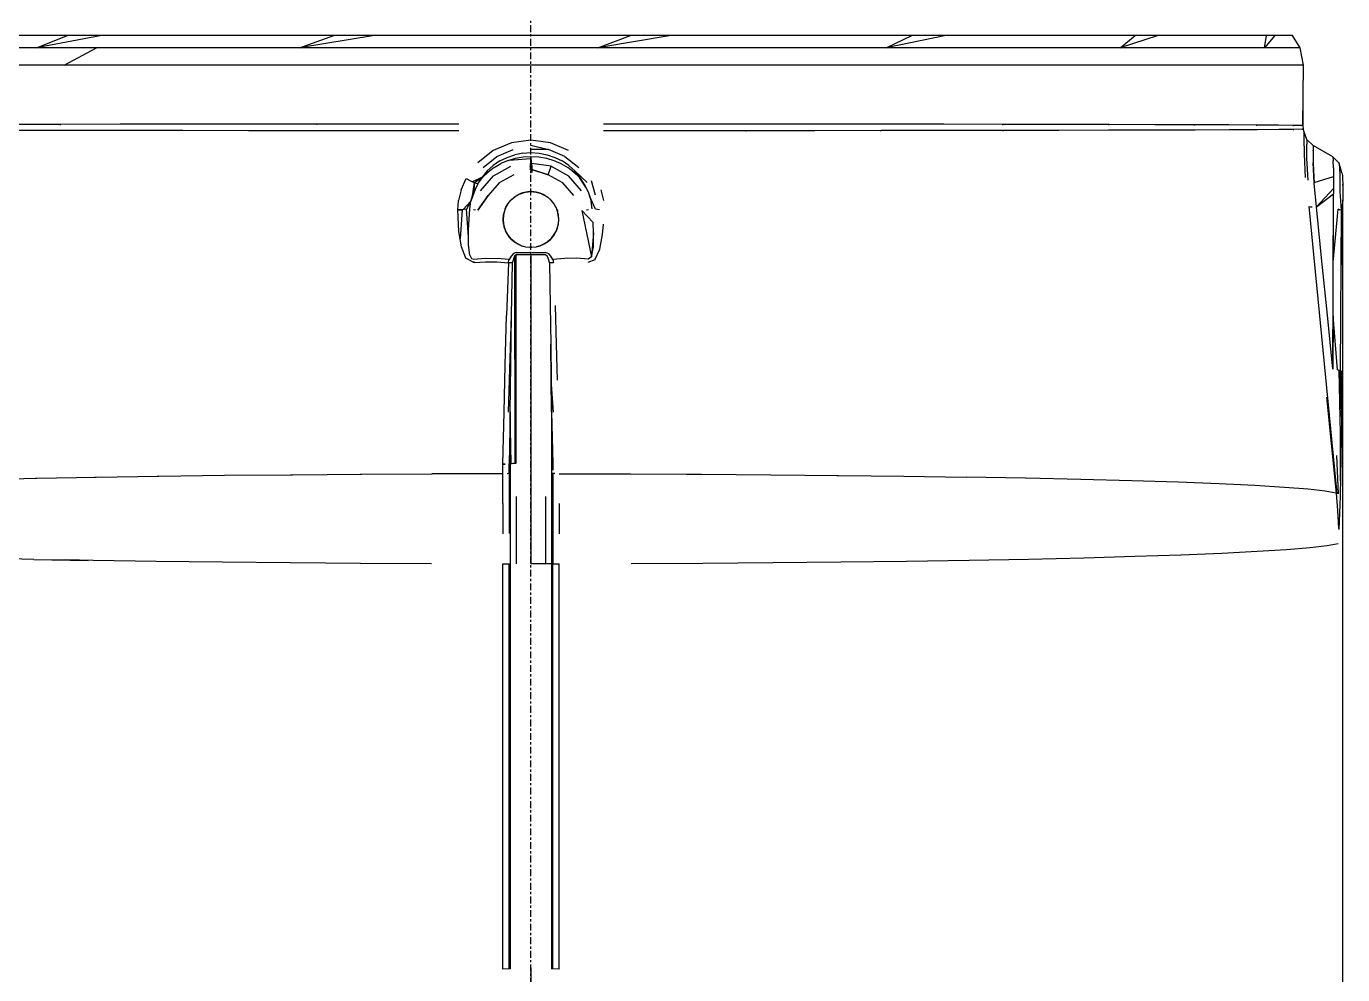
# Model space of a CAD drawing. Header units: millimetres. Extents: x -57554 to 16546, y 2142 to 98430.
# Drawn here: x -45889 to -45317, y 65658 to 66070 of the extents above; entities that cross this region are included whole.
import ezdxf

# ---------------------------------------------------------------- set-up
doc = ezdxf.new("R2010")
doc.units = ezdxf.units.MM
doc.linetypes.add('DXK_LINE_DOT3', pattern=[5.9187, 2.979, -0.9799, 0.9799, -0.9799])

msp = doc.modelspace()

# ---------------------------------------------------------------- linework, layer by layer
at = {"color": 1, "linetype": 'DXK_LINE_DOT3'}
msp.add_line((-45669.52, 61587.05), (-45669.52, 74087.05), dxfattribs=at)
at = {"color": 2, "linetype": 'Continuous'}
for p, q in [((-45338.32, 66066.05), (-46000.72, 66066.05)), ((-45856.16, 66066.05), (-45884.55, 66060.71)), ((-45884.55, 66060.71), (-45871.14, 66066.05)), ((-45737.58, 66066.05), (-45770.14, 66060.71)), ((-45770.14, 66060.71), (-45755.24, 66066.05)), ((-45608.62, 66066.05), (-45640.41, 66060.71)), ((-45640.41, 66060.71), (-45626.29, 66066.05)), ((-45488.94, 66066.05), (-45515.11, 66060.71)), ((-45515.11, 66060.71), (-45503.92, 66066.05)), ((-45396.75, 66066.05), (-45413.32, 66060.71)), ((-45413.32, 66060.71), (-45406.76, 66066.05)), ((-45346.09, 66066.05), (-45350.53, 66060.71)), ((-45350.53, 66060.71), (-45349.6, 66066.05)), ((-45335.06, 66060.71), (-45338.32, 66066.05)), ((-45335.06, 66060.71), (-46003.97, 66060.71)), ((-45872.53, 66053.05), (-45858.4, 66060.71)), ((-45333.55, 66053.05), (-45335.06, 66060.71)), ((-45333.55, 66053.05), (-46005.49, 66053.05)), ((-45333.82, 66026.8), (-45333.55, 66053.05)), ((-45333.64, 66026.78), (-45333.7, 66038.2)), ((-45873.97, 66027.39), (-45897.97, 66027.34)), ((-45874.46, 66027.39), (-45873.97, 66027.39)), ((-45848.2, 66027.43), (-45873.97, 66027.39)), ((-45820.86, 66027.46), (-45848.2, 66027.43)), ((-45792.21, 66027.49), (-45821.26, 66027.46)), ((-45762.49, 66027.51), (-45792.21, 66027.49)), ((-45762.74, 66027.51), (-45762.49, 66027.51)), ((-45731.95, 66027.53), (-45762.49, 66027.51)), ((-45700.87, 66027.54), (-45731.95, 66027.53)), ((-45606.78, 66027.53), (-45638.02, 66027.53)), ((-45576.06, 66027.5), (-45606.78, 66027.53)), ((-45546.18, 66027.49), (-45576.28, 66027.51)), ((-45517.41, 66027.46), (-45546.18, 66027.49)), ((-45489.97, 66027.42), (-45517.77, 66027.46)), ((-45464.11, 66027.38), (-45489.97, 66027.42)), ((-45464.56, 66027.38), (-45464.11, 66027.38)), ((-45440.08, 66027.34), (-45464.11, 66027.38)), ((-45418.06, 66027.29), (-45440.08, 66027.34)), ((-45874.12, 66024.74), (-45898.12, 66024.78)), ((-45874.12, 66024.74), (-45874.6, 66024.74)), ((-45848.33, 66024.7), (-45874.12, 66024.74)), ((-45820.98, 66024.67), (-45848.33, 66024.7)), ((-45820.98, 66024.67), (-45821.38, 66024.67)), ((-45792.3, 66024.64), (-45820.98, 66024.67)), ((-45762.56, 66024.62), (-45792.3, 66024.64)), ((-45732, 66024.61), (-45762.82, 66024.62)), ((-45700.9, 66024.6), (-45732, 66024.61)), ((-45606.72, 66024.61), (-45637.99, 66024.59)), ((-45575.99, 66024.62), (-45606.72, 66024.61)), ((-45576.21, 66024.62), (-45575.99, 66024.62)), ((-45546.08, 66024.64), (-45575.99, 66024.62)), ((-45517.29, 66024.67), (-45546.08, 66024.64)), ((-45517.65, 66024.67), (-45517.29, 66024.67)), ((-45489.84, 66024.7), (-45517.29, 66024.67)), ((-45463.97, 66024.74), (-45489.84, 66024.7)), ((-45464.42, 66024.74), (-45463.97, 66024.74)), ((-45439.93, 66024.78), (-45463.97, 66024.74)), ((-45417.91, 66024.83), (-45439.93, 66024.78)), ((-45418.55, 66027.29), (-45418.06, 66027.29)), ((-45417.91, 66024.83), (-45418.4, 66024.83)), ((-45398.25, 66027.23), (-45418.06, 66027.29)), ((-45398.1, 66024.88), (-45417.91, 66024.83)), ((-45380.83, 66027.18), (-45398.25, 66027.23)), ((-45380.69, 66024.93), (-45398.1, 66024.88)), ((-45381.32, 66027.18), (-45380.83, 66027.18)), ((-45380.69, 66024.93), (-45381.18, 66024.93)), ((-45365.96, 66027.12), (-45380.83, 66027.18)), ((-45365.83, 66024.99), (-45380.69, 66024.93)), ((-45353.78, 66027.05), (-45365.96, 66027.12)), ((-45353.65, 66025.05), (-45365.83, 66024.99)), ((-45354.2, 66027.05), (-45353.78, 66027.05)), ((-45353.65, 66025.05), (-45354.08, 66025.05)), ((-45344.39, 66026.99), (-45353.78, 66027.05)), ((-45344.27, 66025.12), (-45353.65, 66025.05)), ((-45337.87, 66026.91), (-45344.39, 66026.99)), ((-45337.77, 66025.19), (-45344.27, 66025.12)), ((-45338.13, 66026.92), (-45337.87, 66026.91)), ((-45338.03, 66025.18), (-45337.77, 66025.19)), ((-45334.27, 66026.85), (-45337.87, 66026.91)), ((-45334.19, 66025.26), (-45337.77, 66025.19)), ((-45334.27, 66026.85), (-45333.67, 66026.78)), ((-45333.82, 66026.8), (-45334.27, 66026.85)), ((-45334.19, 66025.26), (-45333.6, 66025.31)), ((-45334.19, 66025.26), (-45333.86, 66025.29)), ((-45333.57, 66025.32), (-45333.86, 66025.29)), ((-45333.64, 66026.78), (-45333.82, 66026.8)), ((-45333.57, 66025.32), (-45333.64, 66026.78)), ((-45333.35, 66024.36), (-45333.57, 66025.32)), ((-45333.35, 66024.36), (-45333.37, 66021.48)), ((-45332.11, 66020.84), (-45333.35, 66024.36)), ((-45685.91, 66016.02), (-45692.64, 66010.73)), ((-45678, 66019.34), (-45685.91, 66016.02)), ((-45684.31, 66013.44), (-45677.19, 66016.44)), ((-45669.52, 66020.48), (-45678, 66019.34)), ((-45661.02, 66019.34), (-45669.52, 66020.48)), ((-45669.52, 66018.35), (-45661.84, 66016.44)), ((-45661.84, 66016.44), (-45669.52, 66016.51)), ((-45654.72, 66013.44), (-45661.84, 66016.44)), ((-45653.13, 66016.02), (-45661.02, 66019.34)), ((-45333.37, 66021.48), (-45333.25, 66014.47)), ((-45332.11, 66020.84), (-45332.14, 66018.78)), ((-45332.06, 66012.65), (-45332.14, 66018.78)), ((-45329.39, 66018.24), (-45332.11, 66020.84)), ((-45329.39, 66018.24), (-45329.42, 66015.9)), ((-45329.41, 66015.89), (-45329.42, 66016.16)), ((-45329.42, 66015.9), (-45329.32, 66010.16)), ((-45320.85, 66013.28), (-45329.39, 66018.24)), ((-45690.36, 66008.65), (-45684.31, 66013.44)), ((-45683.03, 66011.47), (-45685.94, 66009.49)), ((-45685.48, 66008.66), (-45682.57, 66010.38)), ((-45683.03, 66011.47), (-45679.88, 66013.04)), ((-45679.48, 66011.73), (-45682.57, 66010.38)), ((-45682.57, 66010.38), (-45682.51, 66010.41)), ((-45679.88, 66013.04), (-45676.53, 66014.19)), ((-45679.48, 66011.73), (-45676.23, 66012.69)), ((-45679.02, 66011.86), (-45669.6, 66012.57)), ((-45673.05, 66014.89), (-45676.53, 66014.19)), ((-45676.23, 66012.69), (-45672.9, 66013.24)), ((-45673.05, 66014.89), (-45669.52, 66015.12)), ((-45672.9, 66013.24), (-45669.52, 66013.37)), ((-45672.9, 66013.24), (-45669.52, 66013.37)), ((-45669.76, 66010.44), (-45669.83, 66009.18)), ((-45669.68, 66011.58), (-45669.76, 66010.44)), ((-45669.52, 66008.51), (-45669.76, 66010.44)), ((-45669.6, 66012.57), (-45669.68, 66011.58)), ((-45669.68, 66011.58), (-45669.52, 66008.51)), ((-45669.52, 66013.37), (-45669.6, 66012.57)), ((-45669.52, 66013.37), (-45669.6, 66012.57)), ((-45669.52, 66015.12), (-45665.98, 66014.88)), ((-45669.52, 66008.51), (-45669.52, 66013.37)), ((-45669.43, 66012.57), (-45669.52, 66013.37)), ((-45669.52, 66013.37), (-45666.14, 66013.24)), ((-45669.52, 66008.51), (-45669.35, 66011.58)), ((-45669.52, 66008.51), (-45669.27, 66010.44)), ((-45669.35, 66011.58), (-45669.43, 66012.57)), ((-45669.27, 66010.44), (-45669.35, 66011.58)), ((-45660.76, 66009.18), (-45669.27, 66010.44)), ((-45669.27, 66010.44), (-45669.21, 66009.18)), ((-45666.14, 66013.24), (-45662.8, 66012.69)), ((-45665.98, 66014.88), (-45662.5, 66014.19)), ((-45662.8, 66012.69), (-45659.56, 66011.73)), ((-45662.5, 66014.19), (-45659.15, 66013.04)), ((-45660.01, 66011.86), (-45659.56, 66011.73)), ((-45659.56, 66011.73), (-45656.46, 66010.38)), ((-45659.15, 66013.04), (-45656, 66011.47)), ((-45656.46, 66010.38), (-45653.55, 66008.66)), ((-45653.1, 66009.49), (-45656, 66011.47)), ((-45654.72, 66013.44), (-45648.67, 66008.65)), ((-45333.25, 66014.47), (-45332.78, 66004.25)), ((-45331.59, 66003.13), (-45332.06, 66012.65)), ((-45329.33, 66010.76), (-45329.32, 66010.16)), ((-45328.88, 66002.07), (-45329.32, 66010.6)), ((-45329.32, 66010.16), (-45328.86, 66001.75)), ((-45318.03, 66010.47), (-45320.85, 66013.28)), ((-45320.85, 66013.28), (-45320.65, 66011.58)), ((-45320.56, 66008.46), (-45320.65, 66011.58)), ((-45316.86, 66006.36), (-45318.03, 66010.47)), ((-45317.71, 66008.99), (-45318.03, 66010.47)), ((-45690.79, 66004.49), (-45694.9, 66002.45)), ((-45694.02, 66002.06), (-45690.79, 66004.49)), ((-45692.64, 66001.56), (-45690.79, 66004.49)), ((-45691.48, 65998.52), (-45685.83, 66005.04)), ((-45688.53, 66007.16), (-45690.79, 66004.49)), ((-45690.56, 66004.22), (-45688.16, 66006.6)), ((-45688.53, 66007.16), (-45685.94, 66009.49)), ((-45685.48, 66008.66), (-45688.16, 66006.6)), ((-45685.83, 66005.04), (-45678.27, 66009.18)), ((-45677.04, 66005.39), (-45683.37, 66001.92)), ((-45669.83, 66009.18), (-45669.89, 66007.83)), ((-45669.89, 66007.83), (-45669.52, 66008.51)), ((-45669.86, 66008.5), (-45669.89, 66007.83)), ((-45669.83, 66009.18), (-45669.86, 66008.5)), ((-45669.52, 66008.51), (-45669.83, 66009.18)), ((-45669.66, 66006.44), (-45669.38, 66006.44)), ((-45669.66, 66006.44), (-45669.52, 66006.44)), ((-45669.21, 66009.18), (-45669.52, 66008.51)), ((-45669.1, 66006.44), (-45669.52, 66008.51)), ((-45669.52, 66008.51), (-45669.15, 66007.83)), ((-45669.52, 66006.44), (-45669.38, 66006.44)), ((-45669.18, 66008.5), (-45669.21, 66009.18)), ((-45669.21, 66009.18), (-45669.15, 66007.83)), ((-45669.15, 66007.83), (-45669.18, 66008.5)), ((-45661.99, 66005.39), (-45669.15, 66007.83)), ((-45669.15, 66007.83), (-45669.1, 66006.44)), ((-45669.15, 66007.83), (-45661.99, 66005.39)), ((-45655.66, 66001.92), (-45661.99, 66005.39)), ((-45661.98, 66005.38), (-45660.76, 66009.18)), ((-45660.76, 66009.18), (-45653.21, 66005.04)), ((-45650.91, 66006.62), (-45653.55, 66008.66)), ((-45647.56, 65998.52), (-45653.21, 66005.04)), ((-45653.1, 66009.49), (-45650.5, 66007.16)), ((-45651.63, 66007.18), (-45650.87, 66006.59)), ((-45650.87, 66006.59), (-45648.47, 66004.21)), ((-45648.25, 66004.49), (-45650.5, 66007.16)), ((-45650.46, 66007.12), (-45645.01, 66002.06)), ((-45646.39, 66001.55), (-45648.25, 66004.49)), ((-45328.88, 66002.07), (-45320.52, 66004.71)), ((-45320.56, 66008.46), (-45320.52, 66004.71)), ((-45320.52, 66004.71), (-45320.52, 65997.18)), ((-45317.6, 66004.75), (-45317.71, 66008.99)), ((-45317.62, 65998.26), (-45317.6, 66004.75)), ((-45316.86, 66006.36), (-45316.65, 66005.08)), ((-45316.67, 66005.16), (-45316.65, 66005.08)), ((-45316.65, 66005.08), (-45316.52, 65999.98)), ((-45699.91, 65998.87), (-45701, 65994.3)), ((-45699.91, 65998.87), (-45697.74, 66003.85)), ((-45697.74, 66003.85), (-45695.77, 66002.85)), ((-45695.77, 66002.85), (-45694.9, 66002.45)), ((-45693.51, 65999.81), (-45695.66, 65994.03)), ((-45694.97, 65996.33), (-45694.02, 66002.06)), ((-45694.9, 66002.45), (-45694.02, 66002.06)), ((-45694.02, 66002.06), (-45694.58, 65997.65)), ((-45692.64, 66001.56), (-45694.58, 65997.65)), ((-45694.02, 66002.06), (-45692.64, 66001.56)), ((-45692.64, 66001.56), (-45690.56, 66004.22)), ((-45683.37, 66001.92), (-45688.11, 65996.45)), ((-45650.93, 65996.45), (-45655.66, 66001.92)), ((-45645.53, 65999.82), (-45648.47, 66004.21)), ((-45646.39, 66001.55), (-45648.47, 66004.21)), ((-45646.39, 66001.55), (-45644.47, 65997.68)), ((-45641.4, 65996.65), (-45643.26, 66002.84)), ((-45639.13, 65998.91), (-45638.04, 65994.34)), ((-45327.85, 65991.51), (-45328.86, 66001.75)), ((-45320.52, 65999.54), (-45327.85, 65991.51)), ((-45316.56, 66001.34), (-45316.52, 65999.98)), ((-45316.52, 65999.98), (-45316.52, 65994.38)), ((-45316.52, 65999.98), (-45316.52, 65996.78)), ((-45701.29, 65990.19), (-45701, 65994.3)), ((-45701.29, 65990.18), (-45701, 65994.3)), ((-45698.98, 65990.32), (-45695.66, 65994.03)), ((-45695.66, 65994.03), (-45697.61, 65990.47)), ((-45696.12, 65990.73), (-45695.66, 65994.03)), ((-45695.66, 65994.03), (-45694.58, 65997.65)), ((-45688.11, 65996.45), (-45692.68, 65990.08)), ((-45692.68, 65990.08), (-45688.11, 65996.45)), ((-45680.38, 65991.45), (-45679.42, 65993.04)), ((-45679.51, 65992.91), (-45678.14, 65994.57)), ((-45679.42, 65993.04), (-45678.24, 65994.48)), ((-45676.85, 65995.71), (-45678.24, 65994.48)), ((-45678.24, 65994.48), (-45678.08, 65994.62)), ((-45678.08, 65994.62), (-45676.45, 65995.97)), ((-45676.85, 65995.71), (-45675.28, 65996.72)), ((-45675.86, 65996.35), (-45674.53, 65997.05)), ((-45673.58, 65997.48), (-45675.28, 65996.72)), ((-45674.14, 65997.23), (-45672.06, 65997.89)), ((-45674.14, 65997.23), (-45673.58, 65997.48)), ((-45671.78, 65997.96), (-45673.58, 65997.48)), ((-45671.78, 65997.96), (-45669.66, 65998.17)), ((-45669.94, 65998.17), (-45671.78, 65997.96)), ((-45669.94, 65998.17), (-45669.52, 65998.18)), ((-45669.94, 65998.17), (-45669.66, 65998.18)), ((-45669.52, 65998.18), (-45669.66, 65998.18)), ((-45669.66, 65998.18), (-45669.38, 65998.18)), ((-45669.52, 65998.18), (-45669.38, 65998.18)), ((-45669.52, 65998.18), (-45667.25, 65997.96)), ((-45669.38, 65998.18), (-45669.1, 65998.17)), ((-45667.25, 65997.96), (-45669.1, 65998.17)), ((-45667.25, 65997.96), (-45665.14, 65997.34)), ((-45665.45, 65997.48), (-45667.25, 65997.96)), ((-45663.75, 65996.72), (-45665.45, 65997.48)), ((-45664.89, 65997.23), (-45663.14, 65996.33)), ((-45663.75, 65996.72), (-45662.19, 65995.71)), ((-45662.58, 65995.96), (-45661.29, 65994.92)), ((-45660.8, 65994.48), (-45662.19, 65995.71)), ((-45659.55, 65992.93), (-45660.91, 65994.58)), ((-45659.61, 65993.04), (-45660.8, 65994.48)), ((-45658.46, 65990.97), (-45659.61, 65993.04)), ((-45658.66, 65991.45), (-45659.61, 65993.04)), ((-45644.47, 65997.68), (-45643.38, 65994.06)), ((-45641.42, 65990.47), (-45644.06, 65996.33)), ((-45642.91, 65990.73), (-45643.38, 65994.06)), ((-45327.85, 65991.51), (-45320.52, 65997.18)), ((-45320.53, 65990.78), (-45320.52, 65997.18)), ((-45317.03, 65990.06), (-45317.62, 65998.26)), ((-45316.52, 65994.38), (-45317.03, 65990.06)), ((-45316.53, 65989.6), (-45316.52, 65994.38)), ((-45316.52, 65434.82), (-45316.52, 65994.37)), ((-45699.37, 65990.28), (-45701.29, 65990.19)), ((-45701.29, 65990.18), (-45699.37, 65990.28)), ((-45700.85, 65980.85), (-45701.29, 65990.18)), ((-45699.37, 65990.28), (-45700.33, 65977.68)), ((-45697.61, 65990.47), (-45699.37, 65990.28)), ((-45696.71, 65978.52), (-45697.61, 65990.47)), ((-45696.71, 65981.59), (-45696.12, 65990.73)), ((-45694.55, 65990.43), (-45693.64, 65990.26)), ((-45694.5, 65990.42), (-45693.64, 65990.26)), ((-45681.64, 65986.05), (-45681.43, 65988.14)), ((-45681.5, 65987.91), (-45681.64, 65986.05)), ((-45681.5, 65987.91), (-45680.8, 65990.41)), ((-45681.07, 65989.72), (-45681.5, 65987.91)), ((-45680.38, 65991.45), (-45681.07, 65989.72)), ((-45680.69, 65990.68), (-45680.38, 65991.45)), ((-45680.56, 65991), (-45679.78, 65992.45)), ((-45658.66, 65991.45), (-45657.96, 65989.72)), ((-45657.9, 65989.31), (-45658.21, 65990.33)), ((-45657.39, 65986.05), (-45657.96, 65989.72)), ((-45657.53, 65987.91), (-45657.96, 65989.72)), ((-45657.39, 65986.05), (-45657.53, 65987.91)), ((-45642.47, 65984.66), (-45647.37, 65989.89)), ((-45647.37, 65989.89), (-45643.16, 65969.8)), ((-45645.39, 65990.26), (-45644.48, 65990.43)), ((-45645.39, 65990.26), (-45644.53, 65990.42)), ((-45639.66, 65990.28), (-45641.42, 65990.47)), ((-45331.12, 65991.61), (-45330.47, 65991.56)), ((-45318.94, 65866.82), (-45331.12, 65991.61)), ((-45331.12, 65991.61), (-45330.44, 65991.56)), ((-45330.47, 65991.56), (-45329.77, 65991.5)), ((-45330.44, 65991.56), (-45329.77, 65991.5)), ((-45325.52, 65967.96), (-45327.85, 65991.51)), ((-45320.85, 65920.89), (-45320.53, 65990.78)), ((-45320.59, 65967.48), (-45320.53, 65990.78)), ((-45320.59, 65967.48), (-45318.42, 65990.48)), ((-45318.42, 65990.48), (-45317.72, 65990.27)), ((-45317.76, 65990.28), (-45318.42, 65990.48)), ((-45317.03, 65990.06), (-45317.76, 65990.28)), ((-45317.03, 65990.06), (-45317.72, 65990.27)), ((-45317.42, 65920.18), (-45317.03, 65990.06)), ((-45316.59, 65966.3), (-45316.53, 65989.6)), ((-45696.71, 65975.04), (-45696.71, 65981.59)), ((-45681.43, 65983.9), (-45681.64, 65986.05)), ((-45681.64, 65986.05), (-45681.5, 65984.2)), ((-45681.5, 65984.2), (-45681.07, 65982.39)), ((-45680.83, 65981.78), (-45681.28, 65983.26)), ((-45681.07, 65982.39), (-45680.38, 65980.66)), ((-45657.96, 65982.39), (-45658.66, 65980.66)), ((-45658.24, 65981.71), (-45657.53, 65984.2)), ((-45657.96, 65982.39), (-45657.53, 65984.2)), ((-45657.6, 65983.97), (-45657.39, 65986.05)), ((-45657.53, 65984.2), (-45657.39, 65986.05)), ((-45642.28, 65980.21), (-45642.47, 65984.66)), ((-45638.34, 65979.43), (-45637.93, 65984)), ((-45699.74, 65974.09), (-45700.85, 65980.85)), ((-45679.77, 65979.64), (-45680.56, 65981.12)), ((-45680.38, 65980.66), (-45679.42, 65979.06)), ((-45678.13, 65977.53), (-45679.44, 65979.12)), ((-45679.42, 65979.06), (-45678.24, 65977.63)), ((-45676.85, 65976.39), (-45678.24, 65977.63)), ((-45678.08, 65977.49), (-45676.55, 65976.23)), ((-45676.85, 65976.39), (-45674.39, 65974.99)), ((-45676.85, 65976.39), (-45675.28, 65975.39)), ((-45664.64, 65974.99), (-45662.19, 65976.39)), ((-45663.75, 65975.39), (-45662.19, 65976.39)), ((-45662.49, 65976.22), (-45660.95, 65977.49)), ((-45660.8, 65977.63), (-45662.19, 65976.39)), ((-45660.95, 65977.49), (-45660.8, 65977.63)), ((-45660.92, 65977.52), (-45658.66, 65980.66)), ((-45660.8, 65977.63), (-45659.61, 65979.06)), ((-45659.61, 65979.06), (-45658.66, 65980.66)), ((-45658.97, 65980.23), (-45658.35, 65981.43)), ((-45658.66, 65980.66), (-45658.35, 65981.43)), ((-45642.28, 65980.21), (-45643.15, 65969.96)), ((-45642.37, 65974.17), (-45642.28, 65980.21)), ((-45639.53, 65973.18), (-45638.34, 65979.43)), ((-45697.79, 65969.25), (-45699.74, 65974.09)), ((-45696.11, 65970.47), (-45696.71, 65975.04)), ((-45696.11, 65970.47), (-45695.44, 65969.11)), ((-45678.14, 65970.13), (-45678.99, 65968.68)), ((-45677.13, 65971.19), (-45678.14, 65970.13)), ((-45675.9, 65971.65), (-45677.13, 65971.19)), ((-45676.52, 65970.35), (-45677.02, 65969.32)), ((-45676.52, 65970.35), (-45675.9, 65970.79)), ((-45676.38, 65880.1), (-45676.52, 65970.35)), ((-45675.9, 65971.65), (-45669.94, 65971.68)), ((-45675.9, 65970.79), (-45669.94, 65970.82)), ((-45675.9, 65880.12), (-45675.9, 65970.79)), ((-45673.58, 65974.63), (-45675.28, 65975.39)), ((-45673.89, 65974.77), (-45671.84, 65974.15)), ((-45673.58, 65974.63), (-45671.78, 65974.14)), ((-45671.79, 65974.15), (-45669.52, 65973.93)), ((-45671.78, 65974.14), (-45669.94, 65973.94)), ((-45669.66, 65973.93), (-45669.94, 65973.94)), ((-45669.8, 65971.69), (-45669.94, 65971.68)), ((-45669.94, 65970.82), (-45669.79, 65970.82)), ((-45669.66, 65971.72), (-45669.8, 65971.69)), ((-45669.79, 65970.82), (-45669.65, 65970.84)), ((-45669.66, 65973.93), (-45669.38, 65973.93)), ((-45669.52, 65973.93), (-45669.66, 65973.93)), ((-45669.66, 65971.72), (-45669.52, 65971.76)), ((-45669.65, 65970.84), (-45669.52, 65970.86)), ((-45669.1, 65973.94), (-45669.52, 65973.93)), ((-45669.52, 65973.93), (-45669.38, 65973.93)), ((-45669.52, 65971.76), (-45669.38, 65971.72)), ((-45669.52, 65970.86), (-45669.52, 65836.25)), ((-45669.52, 65970.86), (-45669.38, 65970.84)), ((-45669.38, 65973.94), (-45667.26, 65974.15)), ((-45669.38, 65973.93), (-45669.1, 65973.94)), ((-45669.38, 65970.84), (-45669.24, 65970.83)), ((-45669.24, 65970.83), (-45669.1, 65970.82)), ((-45669.1, 65973.94), (-45667.25, 65974.14)), ((-45669.1, 65971.68), (-45663.14, 65971.65)), ((-45669.1, 65970.82), (-45663.14, 65970.79)), ((-45667.25, 65974.14), (-45665.45, 65974.63)), ((-45667, 65974.21), (-45664.89, 65974.88)), ((-45663.75, 65975.39), (-45665.45, 65974.63)), ((-45665.45, 65974.63), (-45664.89, 65974.88)), ((-45661.79, 65971.11), (-45663.14, 65971.65)), ((-45663.14, 65970.79), (-45662.46, 65970.26)), ((-45662, 65969.27), (-45662.46, 65970.26)), ((-45660.86, 65970.09), (-45661.79, 65971.11)), ((-45660.04, 65968.68), (-45660.86, 65970.09)), ((-45643.16, 65969.8), (-45642.37, 65974.17)), ((-45641.81, 65968.52), (-45639.53, 65973.18)), ((-45695.72, 65968.08), (-45697.79, 65969.25)), ((-45697.79, 65969.25), (-45694.28, 65967.27)), ((-45695.72, 65968.08), (-45694.28, 65967.27)), ((-45695.44, 65969.11), (-45694.43, 65968.84)), ((-45694.43, 65968.84), (-45689.38, 65969.16)), ((-45694.28, 65967.27), (-45694.32, 65967.79)), ((-45694.28, 65967.27), (-45694.32, 65967.79)), ((-45694.28, 65967.27), (-45689.36, 65967.59)), ((-45689.38, 65969.16), (-45684.26, 65969.12)), ((-45689.36, 65967.59), (-45684.36, 65967.55)), ((-45684.36, 65967.55), (-45679.29, 65967.13)), ((-45684.36, 65967.55), (-45679.29, 65967.13)), ((-45678.99, 65968.68), (-45684.26, 65969.12)), ((-45679.29, 65967.13), (-45680.12, 65944.35)), ((-45679.29, 65967.13), (-45679.22, 65967.68)), ((-45678.68, 65967.11), (-45679.29, 65967.13)), ((-45679.22, 65967.68), (-45679.12, 65968.2)), ((-45679.12, 65968.2), (-45678.99, 65968.68)), ((-45678.1, 65967.12), (-45678.68, 65967.11)), ((-45677.54, 65967.14), (-45678.1, 65967.12)), ((-45677.96, 65944.42), (-45677.54, 65967.14)), ((-45677.53, 65967.42), (-45677.54, 65967.14)), ((-45677.49, 65967.68), (-45677.53, 65967.42)), ((-45677.44, 65967.91), (-45677.49, 65967.68)), ((-45677.02, 65969.32), (-45677.44, 65967.91)), ((-45661.59, 65967.9), (-45662, 65969.27)), ((-45661.54, 65967.65), (-45661.59, 65967.9)), ((-45661.5, 65967.4), (-45661.54, 65967.65)), ((-45661.49, 65967.14), (-45661.5, 65967.4)), ((-45660.93, 65967.12), (-45661.49, 65967.14)), ((-45661.49, 65967.14), (-45661.14, 65948.69)), ((-45660.35, 65967.11), (-45660.93, 65967.12)), ((-45659.75, 65967.13), (-45660.35, 65967.11)), ((-45654.76, 65969.12), (-45660.04, 65968.68)), ((-45660.04, 65968.68), (-45659.9, 65968.16)), ((-45659.9, 65968.16), (-45659.81, 65967.64)), ((-45659.81, 65967.64), (-45659.75, 65967.13)), ((-45649.64, 65969.16), (-45654.76, 65969.12)), ((-45644.61, 65968.83), (-45649.64, 65969.16)), ((-45641.81, 65968.52), (-45644.76, 65967.26)), ((-45643.16, 65969.8), (-45644.61, 65968.83)), ((-45641.74, 65968.68), (-45641.81, 65968.52)), ((-45323.19, 65944.42), (-45325.52, 65967.96)), ((-45320.7, 65944.18), (-45320.59, 65967.48)), ((-45661.14, 65948.69), (-45660.88, 65931.75)), ((-45659.06, 65948.63), (-45658.54, 65931.65)), ((-45680.73, 65922.7), (-45680.12, 65944.35)), ((-45679.31, 65902.26), (-45677.96, 65944.42)), ((-45678.27, 65922.82), (-45677.96, 65944.42)), ((-45320.85, 65920.89), (-45323.19, 65944.42)), ((-45320.7, 65944.18), (-45320.85, 65920.89)), ((-45318.8, 65920.59), (-45320.7, 65944.18)), ((-45660.52, 65902.38), (-45660.88, 65931.75)), ((-45660.88, 65931.75), (-45660.68, 65916.31)), ((-45658.54, 65931.65), (-45658.14, 65916.17)), ((-45681.21, 65902.19), (-45680.73, 65922.7)), ((-45678.52, 65902.36), (-45678.27, 65922.82)), ((-45318.11, 65920.39), (-45318.8, 65920.59)), ((-45318.04, 65920.36), (-45318.8, 65920.59)), ((-45317.42, 65920.18), (-45318.11, 65920.39)), ((-45318.11, 65920.39), (-45317.05, 65900.31)), ((-45317.53, 65892.92), (-45318.11, 65920.39)), ((-45317.42, 65920.18), (-45318.04, 65920.36)), ((-45317.05, 65900.31), (-45317.42, 65920.18)), ((-45316.86, 65919.73), (-45317.42, 65920.18)), ((-45316.86, 65919.73), (-45317.42, 65920.18)), ((-45317.05, 65900.31), (-45316.86, 65919.73)), ((-45317.05, 65900.31), (-45316.86, 65919.73)), ((-45660.68, 65916.31), (-45660.52, 65902.38)), ((-45659.73, 65902.28), (-45660.68, 65916.31)), ((-45323.54, 65908.84), (-45319.38, 65866.98)), ((-45681.7, 65879.58), (-45681.21, 65902.19)), ((-45681.7, 65879.58), (-45681.21, 65902.19)), ((-45678.52, 65902.36), (-45679.01, 65879.76)), ((-45678.52, 65902.36), (-45678.52, 65660.2)), ((-45678.15, 65879.93), (-45678.52, 65902.36)), ((-45660.52, 65902.38), (-45660.52, 65660.2)), ((-45660.52, 65902.38), (-45660.02, 65879.76)), ((-45317.05, 65900.31), (-45317.3, 65882.24)), ((-45317.52, 65872.35), (-45317.53, 65892.92)), ((-45681.73, 65878.21), (-45681.7, 65879.58)), ((-45680.72, 65879.59), (-45681.7, 65879.58)), ((-45681.7, 65879.58), (-45680.72, 65879.59)), ((-45679.06, 65875.7), (-45679.01, 65879.76)), ((-45678.52, 65879.86), (-45678.15, 65879.93)), ((-45678.15, 65879.93), (-45677.75, 65879.99)), ((-45677.75, 65879.99), (-45677.32, 65880.04)), ((-45677.32, 65880.04), (-45676.86, 65880.08)), ((-45676.86, 65880.08), (-45676.38, 65880.1)), ((-45676.38, 65880.1), (-45675.9, 65880.12)), ((-45660.02, 65879.76), (-45660, 65878.4)), ((-45319.2, 65883.4), (-45318.55, 65866.76)), ((-45317.3, 65882.24), (-45317.67, 65865.67)), ((-45317.3, 65882.24), (-45317.67, 65865.67)), ((-45908.46, 65873.03), (-45884.35, 65873.56)), ((-45885.02, 65873.55), (-45884.35, 65873.56)), ((-45884.35, 65873.56), (-45858.57, 65874.04)), ((-45859.31, 65874.02), (-45858.57, 65874.04)), ((-45858.57, 65874.04), (-45831.3, 65874.45)), ((-45832.1, 65874.44), (-45831.3, 65874.45)), ((-45831.3, 65874.45), (-45802.75, 65874.8)), ((-45803.62, 65874.78), (-45802.75, 65874.8)), ((-45802.75, 65874.8), (-45773.25, 65875.07)), ((-45774.08, 65875.06), (-45773.25, 65875.07)), ((-45773.25, 65875.07), (-45743.12, 65875.27)), ((-45743.73, 65875.26), (-45743.12, 65875.27)), ((-45743.12, 65875.27), (-45712.55, 65875.4)), ((-45712.8, 65875.4), (-45712.55, 65875.4)), ((-45681.75, 65875.47), (-45712.55, 65875.4)), ((-45681.75, 65875.47), (-45681.74, 65876.83)), ((-45681.75, 65875.47), (-45681.74, 65876.83)), ((-45681.75, 65862.49), (-45681.75, 65875.47)), ((-45681.75, 65862.49), (-45681.75, 65875.47)), ((-45681.74, 65876.83), (-45681.73, 65878.21)), ((-45679.85, 65875.58), (-45679.06, 65875.7)), ((-45679.85, 65875.58), (-45679.06, 65875.7)), ((-45679.06, 65875.7), (-45679.05, 65877.05)), ((-45679.06, 65875.7), (-45679.06, 65849.47)), ((-45679.06, 65875.47), (-45678.52, 65875.47)), ((-45660.52, 65875.47), (-45659.97, 65875.47)), ((-45660, 65878.4), (-45659.98, 65877.05)), ((-45659.97, 65875.7), (-45659.19, 65875.58)), ((-45659.19, 65875.58), (-45659.97, 65875.7)), ((-45659.97, 65875.7), (-45659.97, 65849.47)), ((-45657.28, 65875.47), (-45626.19, 65875.4)), ((-45626.19, 65875.4), (-45595.41, 65875.26)), ((-45626.19, 65875.4), (-45595.41, 65875.26)), ((-45601.81, 65875.29), (-45595.41, 65875.26)), ((-45595.41, 65875.26), (-45565.16, 65875.06)), ((-45565.16, 65875.06), (-45535.72, 65874.78)), ((-45536.57, 65874.79), (-45535.72, 65874.78)), ((-45535.72, 65874.78), (-45507.32, 65874.44)), ((-45507.32, 65874.44), (-45480.19, 65874.04)), ((-45454.5, 65873.56), (-45480.19, 65874.04)), ((-45448.91, 65873.44), (-45454.5, 65873.56)), ((-45430.44, 65873.02), (-45453.99, 65873.55)), ((-45408.22, 65872.42), (-45430.44, 65873.02)), ((-45388.1, 65871.77), (-45408.22, 65872.42)), ((-45370.25, 65871.07), (-45388.1, 65871.77)), ((-45354.76, 65870.32), (-45370.25, 65871.07)), ((-45341.82, 65869.53), (-45354.76, 65870.32)), ((-45331.58, 65868.71), (-45341.82, 65869.53)), ((-45324.07, 65867.86), (-45331.58, 65868.71)), ((-45319.38, 65866.98), (-45324.07, 65867.86)), ((-45681.75, 65862.49), (-45681.75, 65849.4)), ((-45675.9, 65865.62), (-45675.9, 65836.25)), ((-45663.14, 65865.62), (-45663.14, 65836.25)), ((-45657.28, 65862.49), (-45657.28, 65849.4)), ((-45319.38, 65866.98), (-45318.8, 65859.67)), ((-45317.67, 65865.67), (-45317.92, 65858.19)), ((-45317.67, 65865.67), (-45317.92, 65858.19)), ((-45659.97, 65660.33), (-45659.97, 65856.05)), ((-45318.8, 65859.67), (-45318.35, 65851.68)), ((-45317.92, 65858.19), (-45318.2, 65851.28)), ((-45659.97, 65849.47), (-45659.97, 65836.25)), ((-45323.22, 65844.12), (-45330.7, 65843.26)), ((-45318.5, 65844.99), (-45323.22, 65844.12)), ((-45885.7, 65838.27), (-45909.81, 65838.83)), ((-45429.09, 65838.83), (-45453.16, 65838.27)), ((-45406.91, 65839.45), (-45429.09, 65838.83)), ((-45386.88, 65840.12), (-45406.91, 65839.45)), ((-45369.13, 65840.85), (-45386.88, 65840.12)), ((-45353.75, 65841.62), (-45369.13, 65840.85)), ((-45340.89, 65842.43), (-45353.75, 65841.62)), ((-45330.7, 65843.26), (-45340.89, 65842.43)), ((-45885.7, 65838.27), (-45871.74, 65838)), ((-45885.7, 65838.27), (-45862.13, 65837.81)), ((-45859.87, 65837.77), (-45871.74, 65838)), ((-45832.48, 65837.34), (-45859.87, 65837.77)), ((-45803.77, 65836.97), (-45832.48, 65837.34)), ((-45774.06, 65836.68), (-45803.77, 65836.97)), ((-45743.68, 65836.46), (-45774.06, 65836.68)), ((-45712.84, 65836.32), (-45743.68, 65836.46)), ((-45681.75, 65836.26), (-45680.76, 65836.25)), ((-45681.75, 65660.08), (-45681.75, 65836.26)), ((-45680.76, 65836.25), (-45679.85, 65836.25)), ((-45679.85, 65836.25), (-45679.06, 65836.25)), ((-45679.06, 65660.33), (-45679.06, 65836.25)), ((-45660.52, 65836.25), (-45669.52, 65836.25)), ((-45659.97, 65836.25), (-45659.18, 65836.25)), ((-45659.18, 65836.25), (-45658.27, 65836.25)), ((-45658.27, 65836.25), (-45657.28, 65836.25)), ((-45657.28, 65660.08), (-45657.28, 65836.25)), ((-45594.84, 65836.46), (-45625.89, 65836.32)), ((-45564.37, 65836.68), (-45594.84, 65836.46)), ((-45534.73, 65836.97), (-45564.37, 65836.68)), ((-45506.18, 65837.34), (-45534.73, 65836.97)), ((-45478.92, 65837.77), (-45506.18, 65837.34)), ((-45453.16, 65838.27), (-45478.92, 65837.77)), ((-45681.75, 65660.2), (-45678.52, 65660.36)), ((-45669.52, 65660.6), (-45669.52, 65647.21)), ((-45660.52, 65660.36), (-45657.28, 65660.2))]:
    msp.add_line(p, q, dxfattribs=at)

doc.saveas('drawing.dxf')
